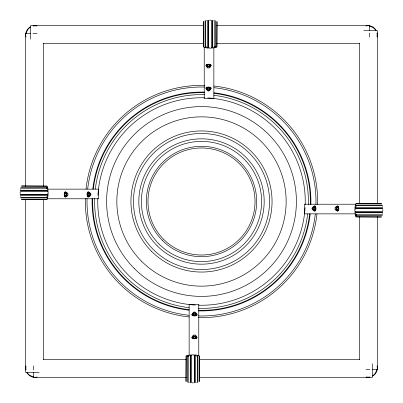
<?xml version="1.0" encoding="UTF-8"?>
<svg xmlns="http://www.w3.org/2000/svg" width="403" height="403" viewBox="0 0 403 403"><rect width="100%" height="100%" fill="white"/><g stroke="black" fill="none" stroke-linecap="round" stroke-linejoin="round"><path stroke-width="0.6" d="M20.155 192.004L20.155 193.566M382.845 210.996L382.845 209.434M46.642 187.617C46.803 189.339 47.393 186.483 46.582 187.591M47.68 194.342L47.957 195.546A30.195 28.82 90 0 1 47.725 197.334L47.524 196.85M355.32 208.658L355.043 207.454A30.195 28.82 90 0 1 355.275 205.666L355.476 206.15M20.397 189.334L20.457 188.886M382.603 213.666L382.543 214.114M46.662 187.501L46.763 188.01M46.662 197.132C47.206 198.961 46.693 195.732 46.728 197.672M47.433 196.85L47.619 197.959L47.08 199.435L21.253 199.435M355.567 206.15L355.381 205.041L355.92 203.565L381.747 203.565M67.457 193.279L66.848 192.599L65.739 192.599C64.606 193.425 64.606 195.49 65.739 196.316L66.848 196.316L67.457 195.636M66.848 196.316L66.152 195.384L66.152 193.526L66.848 192.599M90.287 193.279L89.678 192.599L88.574 192.599C87.436 193.425 87.436 195.49 88.574 196.316L89.678 196.316L90.287 195.636M89.678 196.316L88.982 195.384L88.982 193.526L89.678 192.599M313.322 206.684L314.018 207.616L314.018 209.474L313.322 210.401L314.426 210.401C315.564 209.575 315.564 207.51 314.426 206.684L313.322 206.684L312.713 207.364M336.152 206.684L336.848 207.616L336.848 209.474L336.152 210.401L337.261 210.401C338.394 209.575 338.394 207.51 337.261 206.684L336.152 206.684L335.543 207.364M197.682 356.302C195.752 356.353 198.805 355.698 197.248 356.358M46.879 187.989C46.28 188.861 46.531 186.433 46.899 187.617M356.121 215.011C356.685 214.119 356.504 216.572 356.101 215.383M206.15 47.433L204.397 47.468L203.339 46.627L203.339 21.742M196.85 355.567L198.603 355.532L199.661 356.373L199.661 381.258M20.563 188.236L47.725 188.236L47.524 188.72L47.619 187.612A7.168 6.841 90 0 0 47.509 187.118L47.08 186.136L21.253 186.136M382.437 214.764L355.275 214.764L355.476 214.28L355.381 215.388A7.168 6.841 90 0 0 355.491 215.882L355.92 216.864L381.747 216.864M47.68 191.229L47.957 190.025A30.195 28.82 -90 0 0 47.725 188.236M355.275 214.764A30.195 28.82 -90 0 1 355.043 212.975L355.32 211.771M46.844 197.722C46.184 198.251 46.617 196.125 46.899 197.248M356.156 205.278C356.786 204.729 356.413 206.88 356.101 205.752M207.364 67.457L206.684 66.848L206.684 65.739C207.51 64.606 209.575 64.606 210.401 65.739L210.401 66.848L209.721 67.457M207.616 65.044L207.616 66.152L206.684 66.848M207.364 90.287L206.684 89.678L206.684 88.574C207.51 87.436 209.575 87.436 210.401 88.574L210.401 89.678L209.721 90.287M207.616 87.879L207.616 88.982L206.684 89.678M195.636 312.713L196.316 313.322L196.316 314.426C195.49 315.564 193.425 315.564 192.599 314.426L192.599 313.322L193.279 312.713M195.384 315.121L195.384 314.018L196.316 313.322M195.636 335.543L196.316 336.152L196.316 337.261C195.49 338.394 193.425 338.394 192.599 337.261L192.599 336.152L193.279 335.543M195.384 337.956L195.384 336.848L196.316 336.152M216.864 21.253L216.864 47.08L215.882 47.509A7.168 6.841 0 0 1 215.388 47.619L214.28 47.524L214.764 47.725L214.764 20.563M186.136 381.747L186.136 355.92L187.118 355.491A7.168 6.841 0 0 1 187.612 355.381L188.72 355.476L188.236 355.275L188.236 382.437M203.339 25.077L203.711 24.593M199.661 377.923L199.289 378.407M206.15 47.524L205.666 47.725A30.195 28.82 0 0 0 207.454 47.957L208.658 47.68M194.342 355.32L195.546 355.043A30.195 28.82 0 0 1 197.334 355.275L196.85 355.476M47.08 186.136L21.742 185.909M355.92 216.864L381.258 217.091M187.591 356.192L188.01 356.237M210.401 66.848L209.474 66.152L207.616 66.152M210.401 89.678L209.474 88.982L207.616 88.982M192.599 313.322L193.526 314.018L195.384 314.018M192.599 336.152L193.526 336.848L195.384 336.848M205.545 46.567C204.321 47.458 207.313 46.647 205.379 46.662M205.752 46.899C206.89 46.607 204.724 46.204 205.278 46.844M215.011 46.662L215.383 46.642M215.383 46.899C216.577 46.521 214.119 46.3 215.011 46.879M187.617 356.101C186.448 356.479 188.861 356.72 187.989 356.121M197.248 356.101C196.135 356.388 198.251 356.811 197.722 356.156M206.538 20.427L206.991 20.367M196.463 382.573L196.009 382.633M211.771 47.68L212.975 47.957A30.195 28.82 0 0 0 214.764 47.725M191.229 355.32L190.025 355.043A30.195 28.82 0 0 0 188.236 355.275M209.434 20.155L210.996 20.155M193.566 382.845L192.004 382.845M203.52 25.631L30.573 25.631L30.573 39.212M216.723 25.631L369.546 25.631L369.546 30.734M363.788 30.573L377.369 30.573L377.369 203.52M30.734 33.454L25.631 33.454L25.631 186.277M32.975 33.454L37.056 33.454M43.151 43.64L203.52 43.64M216.723 43.64L359.481 43.64M20.679 187.612L46.431 187.612M47.448 189.143L98.685 189.143L98.685 198.775L47.358 198.775M20.286 190.261L47.982 190.261M20.613 190.841L47.68 190.841M20.18 191.229L48.083 191.229L48.108 192.785L48.083 194.342L20.18 194.342M65.044 193.526L66.152 193.526M87.879 193.526L88.982 193.526M20.613 194.73L47.68 194.73M20.286 195.309L47.982 195.309M65.044 195.384L66.152 195.384M87.879 195.384L88.982 195.384M20.563 197.334L46.536 197.334M20.679 197.959L47.619 197.959M21.742 199.661L47.08 199.435M381.258 203.339L355.92 203.565M355.642 204.225L304.315 204.225L304.315 213.857L355.552 213.857M355.381 205.041L382.321 205.041M356.464 205.666L382.437 205.666M314.018 207.616L315.121 207.616M336.848 207.616L337.956 207.616M355.018 207.691L382.714 207.691M355.32 208.27L382.387 208.27M382.82 208.658L354.917 208.658L354.892 210.215L354.917 211.771L382.82 211.771M314.018 209.474L315.121 209.474M336.848 209.474L337.956 209.474M355.32 212.159L382.387 212.159M355.018 212.739L382.714 212.739M356.569 215.388L382.321 215.388M43.519 359.36L186.277 359.36M199.48 359.36L359.849 359.36M365.944 369.546L370.025 369.546M372.266 369.546L377.369 369.546L377.369 216.723M39.212 372.427L25.631 372.427L25.631 199.48M186.277 377.369L33.454 377.369L33.454 372.266M199.48 377.369L372.427 377.369L372.427 363.788M213.666 20.397L214.114 20.457M189.334 382.603L188.886 382.543M215.499 46.662C213.64 46.567 216.396 47.534 215.409 46.582M336.152 210.401L335.543 209.721M313.322 210.401L312.713 209.721M377.923 203.339L378.407 203.711M25.077 199.661L24.593 199.289M216.864 47.08L217.091 21.742M186.136 355.92L185.909 381.258M356.192 215.409L356.418 215.101L356.005 214.91L356.156 215.741L356.338 215.011M356.433 205.545C355.552 204.311 356.338 207.318 356.338 205.379M382.573 206.538L382.633 206.991M20.427 196.463L20.367 196.009M369.546 32.975L369.546 37.056M359.36 43.151L359.36 203.52M359.36 216.723L359.36 359.481M215.388 20.679L215.388 46.431M213.857 47.448L213.857 98.685L204.225 98.685L204.225 47.358M212.739 20.286L212.739 47.982M212.159 20.613L212.159 47.68M211.771 20.18L211.771 48.083L210.215 48.108L208.658 48.083L208.658 20.18M209.474 65.044L209.474 66.152M209.474 87.879L209.474 88.982M208.27 20.613L208.27 47.68M207.691 20.286L207.691 47.982M205.666 20.563L205.666 46.536M205.041 20.679L205.041 47.619M203.565 21.253L203.565 47.08M199.435 355.92L199.435 381.747M198.775 355.642L198.775 304.315L189.143 304.315L189.143 355.552M197.959 355.381L197.959 382.321M197.334 356.464L197.334 382.437M195.309 355.018L195.309 382.714M194.73 355.32L194.73 382.387M194.342 382.82L194.342 354.917L192.785 354.892L191.229 354.917L191.229 382.82M193.526 314.018L193.526 315.121M193.526 336.848L193.526 337.956M190.841 355.32L190.841 382.387M190.261 355.018L190.261 382.714M187.612 356.569L187.612 382.321M43.64 43.519L43.64 186.277M43.64 199.48L43.64 359.849M33.454 365.944L33.454 370.025M37.126 377.037A9.032 9.032 0 0 1 26.971 372.83M25.933 370.08A9.032 9.032 0 0 1 25.933 366.554M33.61 376.679A9.032 9.032 0 0 1 26.971 372.241M25.933 369.491A9.032 9.032 0 0 1 25.933 365.959M195.248 312.335A0.791 0.343 0 0 1 195.143 312.506M195.017 312.577A0.791 0.343 0 0 1 194.851 312.632M194.659 312.668A0.791 0.343 0 0 1 194.251 312.668M194.06 312.632A0.791 0.343 0 0 1 193.893 312.577M193.767 312.506A0.791 0.343 0 0 1 193.662 312.335M193.893 312.093A0.791 0.343 0 0 1 195.017 312.093M195.687 312.884A1.421 0.615 0 0 1 194.458 313.806A1.421 0.615 0 0 1 193.228 312.884M196.266 314.083A2.554 1.103 0 0 1 196.417 315.574A2.554 1.103 0 0 1 192.997 315.771A2.554 1.103 0 0 1 192.246 314.315M196.266 313.841A2.554 1.103 0 0 1 196.266 315.403A2.554 1.103 0 0 1 192.654 315.403A2.554 1.103 0 0 1 192.654 313.841M195.027 314.924A0.892 0.388 0 0 1 193.939 314.934M194.851 355.522A0.791 0.343 0 0 1 194.458 355.567M193.662 355.224A0.791 0.343 0 0 1 193.767 355.053M195.017 354.983A0.791 0.343 0 0 1 195.248 355.224M195.687 335.714A1.421 0.615 0 0 1 194.458 336.636A1.421 0.615 0 0 1 193.228 335.714M195.143 335.336A0.791 0.343 0 0 1 194.659 335.498M194.251 335.498A0.791 0.343 0 0 1 193.767 335.336M193.692 335.079A0.791 0.343 0 0 1 194.06 334.868M194.851 334.868A0.791 0.343 0 0 1 195.223 335.079M196.926 337.412A2.554 1.103 0 0 1 193.798 338.762A2.554 1.103 0 0 1 192.654 336.918M196.266 336.918A2.554 1.103 0 0 1 196.674 337.145M196.266 336.676A2.554 1.103 0 0 1 196.266 338.233A2.554 1.103 0 0 1 192.654 338.233A2.554 1.103 0 0 1 192.654 336.676M195.349 337.492A0.892 0.388 0 0 1 195.294 337.593M193.647 337.613A0.892 0.388 0 0 1 193.581 337.518M365.874 25.963A9.032 9.032 0 0 1 376.029 30.17M377.067 32.92A9.032 9.032 0 0 1 377.067 36.446M369.39 26.321A9.032 9.032 0 0 1 376.029 30.759M377.067 33.509A9.032 9.032 0 0 1 377.067 37.041M209.107 90.907A0.791 0.343 0 0 1 207.983 90.907M207.752 90.665A0.791 0.343 0 0 1 207.857 90.494M207.983 90.423A0.791 0.343 0 0 1 208.15 90.368M208.341 90.332A0.791 0.343 0 0 1 208.749 90.332M208.94 90.368A0.791 0.343 0 0 1 209.107 90.423M209.233 90.494A0.791 0.343 0 0 1 209.338 90.665M207.313 90.116A1.421 0.615 0 0 1 208.542 89.194A1.421 0.615 0 0 1 209.772 90.116M206.734 88.917A2.554 1.103 0 0 1 206.583 87.426A2.554 1.103 0 0 1 210.003 87.229A2.554 1.103 0 0 1 210.754 88.685M206.734 89.159A2.554 1.103 0 0 1 206.734 87.597A2.554 1.103 0 0 1 210.346 87.597A2.554 1.103 0 0 1 210.346 89.159M207.973 88.076A0.892 0.388 0 0 1 209.061 88.066M209.338 47.776A0.791 0.343 0 0 1 209.233 47.947M207.983 48.017A0.791 0.343 0 0 1 207.752 47.776M208.15 47.478A0.791 0.343 0 0 1 208.542 47.433M207.313 67.286A1.421 0.615 0 0 1 208.542 66.364A1.421 0.615 0 0 1 209.772 67.286M209.308 67.921A0.791 0.343 0 0 1 208.94 68.132M208.15 68.132A0.791 0.343 0 0 1 207.777 67.921M207.857 67.664A0.791 0.343 0 0 1 208.341 67.502M208.749 67.502A0.791 0.343 0 0 1 209.233 67.664M206.074 65.588A2.554 1.103 0 0 1 209.202 64.238A2.554 1.103 0 0 1 210.346 66.082M206.734 66.082A2.554 1.103 0 0 1 206.326 65.855M206.734 66.324A2.554 1.103 0 0 1 206.734 64.767A2.554 1.103 0 0 1 210.346 64.767A2.554 1.103 0 0 1 210.346 66.324M207.651 65.508A0.892 0.388 0 0 1 207.706 65.407M209.353 65.387A0.892 0.388 0 0 1 209.419 65.482M25.963 37.126A9.032 9.032 0 0 1 30.17 26.971M32.92 25.933A9.032 9.032 0 0 1 36.446 25.933M26.321 33.61A9.032 9.032 0 0 1 30.759 26.971M33.509 25.933A9.032 9.032 0 0 1 37.041 25.933M90.907 193.893A0.791 0.343 -90 0 1 90.907 195.017M90.665 195.248A0.791 0.343 -90 0 1 90.494 195.143M90.423 195.017A0.791 0.343 -90 0 1 90.368 194.851M90.332 194.659A0.791 0.343 -90 0 1 90.332 194.251M90.368 194.06A0.791 0.343 -90 0 1 90.423 193.893M90.494 193.767A0.791 0.343 -90 0 1 90.665 193.662M90.116 195.687A1.421 0.615 -90 0 1 89.194 194.458A1.421 0.615 -90 0 1 90.116 193.228M88.917 196.266A2.554 1.103 -90 0 1 87.426 196.417A2.554 1.103 -90 0 1 87.229 192.997A2.554 1.103 -90 0 1 88.685 192.246M89.159 196.266A2.554 1.103 -90 0 1 87.597 196.266A2.554 1.103 -90 0 1 87.597 192.654A2.554 1.103 -90 0 1 89.159 192.654M88.076 195.027A0.892 0.388 -90 0 1 88.066 193.939M47.776 193.662A0.791 0.343 -90 0 1 47.947 193.767M48.017 195.017A0.791 0.343 -90 0 1 47.776 195.248M47.478 194.851A0.791 0.343 -90 0 1 47.433 194.458M67.286 195.687A1.421 0.615 -90 0 1 66.364 194.458A1.421 0.615 -90 0 1 67.286 193.228M67.921 193.692A0.791 0.343 -90 0 1 68.132 194.06M68.132 194.851A0.791 0.343 -90 0 1 67.921 195.223M67.664 195.143A0.791 0.343 -90 0 1 67.502 194.659M67.502 194.251A0.791 0.343 -90 0 1 67.664 193.767M65.588 196.926A2.554 1.103 -90 0 1 64.238 193.798A2.554 1.103 -90 0 1 66.082 192.654M66.082 196.266A2.554 1.103 -90 0 1 65.855 196.674M66.324 196.266A2.554 1.103 -90 0 1 64.767 196.266A2.554 1.103 -90 0 1 64.767 192.654A2.554 1.103 -90 0 1 66.324 192.654M65.508 195.349A0.892 0.388 -90 0 1 65.407 195.294M65.387 193.647A0.892 0.388 -90 0 1 65.482 193.581M377.037 365.874A9.032 9.032 0 0 1 372.83 376.029M370.08 377.067A9.032 9.032 0 0 1 366.554 377.067M376.679 369.39A9.032 9.032 0 0 1 372.241 376.029M369.491 377.067A9.032 9.032 0 0 1 365.959 377.067M312.335 207.752A0.791 0.343 -90 0 1 312.506 207.857M312.577 207.983A0.791 0.343 -90 0 1 312.632 208.15M312.668 208.341A0.791 0.343 -90 0 1 312.668 208.749M312.632 208.94A0.791 0.343 -90 0 1 312.577 209.107M312.506 209.233A0.791 0.343 -90 0 1 312.335 209.338M312.093 209.107A0.791 0.343 -90 0 1 312.093 207.983M312.884 207.313A1.421 0.615 -90 0 1 313.806 208.542A1.421 0.615 -90 0 1 312.884 209.772M314.083 206.734A2.554 1.103 -90 0 1 315.574 206.583A2.554 1.103 -90 0 1 315.771 210.003A2.554 1.103 -90 0 1 314.315 210.754M313.841 206.734A2.554 1.103 -90 0 1 315.403 206.734A2.554 1.103 -90 0 1 315.403 210.346A2.554 1.103 -90 0 1 313.841 210.346M314.924 207.973A0.892 0.388 -90 0 1 314.934 209.061M355.522 208.15A0.791 0.343 -90 0 1 355.567 208.542M355.224 209.338A0.791 0.343 -90 0 1 355.053 209.233M354.983 207.983A0.791 0.343 -90 0 1 355.224 207.752M335.714 207.313A1.421 0.615 -90 0 1 336.636 208.542A1.421 0.615 -90 0 1 335.714 209.772M335.336 207.857A0.791 0.343 -90 0 1 335.498 208.341M335.498 208.749A0.791 0.343 -90 0 1 335.336 209.233M335.079 209.308A0.791 0.343 -90 0 1 334.868 208.94M334.868 208.15A0.791 0.343 -90 0 1 335.079 207.777M337.412 206.074A2.554 1.103 -90 0 1 338.762 209.202A2.554 1.103 -90 0 1 336.918 210.346M336.918 206.734A2.554 1.103 -90 0 1 337.145 206.326M336.676 206.734A2.554 1.103 -90 0 1 338.233 206.734A2.554 1.103 -90 0 1 338.233 210.346A2.554 1.103 -90 0 1 336.676 210.346M337.492 207.651A0.892 0.388 -90 0 1 337.593 207.706M337.613 209.353A0.892 0.388 -90 0 1 337.518 209.419M307.67 213.902A106.896 106.896 0 0 1 198.417 308.35M189.098 307.67A106.896 106.896 0 0 1 94.65 198.417M95.33 189.098A106.896 106.896 0 0 1 204.583 94.65M213.902 95.33A106.896 106.896 0 0 1 308.35 204.583M305.071 207.641A103.752 103.752 0 0 1 198.437 305.207M195.359 305.071A103.752 103.752 0 0 1 97.793 198.437M97.929 195.359A103.752 103.752 0 0 1 204.563 97.793M207.641 97.929A103.752 103.752 0 0 1 305.207 204.563M315.307 213.948A114.487 114.487 0 0 1 198.402 315.942M189.052 315.307A114.487 114.487 0 0 1 87.058 198.402M87.693 189.052A114.487 114.487 0 0 1 204.598 87.058M213.948 87.693A114.487 114.487 0 0 1 315.942 204.598M316.975 213.872A116.135 116.135 0 0 1 198.422 317.594M189.128 316.975A116.135 116.135 0 0 1 85.406 198.422M86.025 189.128A116.135 116.135 0 0 1 204.578 85.406M213.872 86.025A116.135 116.135 0 0 1 317.594 204.578M310.204 213.917A109.415 109.415 0 0 1 198.412 310.869M189.083 310.204A109.415 109.415 0 0 1 92.131 198.412M92.796 189.083A109.415 109.415 0 0 1 204.588 92.131M213.917 92.796A109.415 109.415 0 0 1 310.869 204.588M309.665 213.857A108.87 108.87 0 0 1 198.427 310.325M189.143 309.665A108.87 108.87 0 0 1 92.675 198.427M93.335 189.143A108.87 108.87 0 0 1 204.573 92.675M213.857 93.335A108.87 108.87 0 0 1 310.325 204.573M187.274 356.101L188.231 356.156L187.274 356.101M167.482 260.424A68.042 68.042 0 0 0 269.542 201.5A68.042 68.042 0 0 0 167.482 142.576A68.042 68.042 0 0 0 167.482 260.424M157.185 245.815A62.672 62.672 0 0 0 262.036 217.721A62.672 62.672 0 0 0 185.279 140.964A62.672 62.672 0 0 0 157.185 245.815M141.639 261.361A84.655 84.655 0 0 0 283.269 223.408A84.655 84.655 0 0 0 179.592 119.731A84.655 84.655 0 0 0 141.639 261.361M151.609 251.391A70.56 70.56 0 0 0 269.652 219.761A70.56 70.56 0 0 0 183.239 133.348A70.56 70.56 0 0 0 151.609 251.391M163.653 239.347A53.523 53.523 0 0 0 253.2 215.353A53.523 53.523 0 0 0 187.647 149.8A53.523 53.523 0 0 0 163.653 239.347M134.406 268.594A94.886 94.886 0 0 0 293.157 226.058A94.886 94.886 0 0 0 176.942 109.843A94.886 94.886 0 0 0 134.406 268.594M162.49 240.51A55.171 55.171 0 0 0 254.792 215.781A55.171 55.171 0 0 0 187.219 148.208A55.171 55.171 0 0 0 162.49 240.51M158.994 244.006A60.112 60.112 0 0 0 259.562 217.061A60.112 60.112 0 0 0 185.939 143.438A60.112 60.112 0 0 0 158.994 244.006"/></g></svg>
